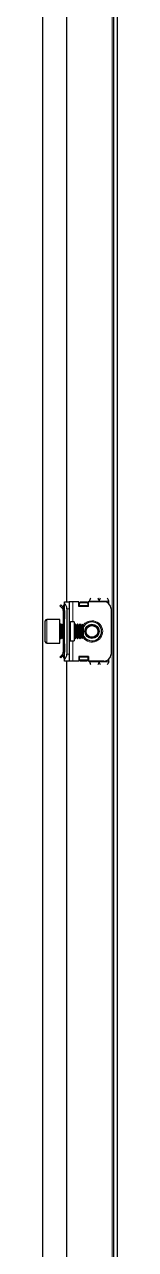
# Model space of a CAD drawing. Header units: millimetres. Extents: x -672 to 2148, y -979 to 1408.
# Drawn here: x 2117 to 2148, y 273 to 787 of the extents above; entities that cross this region are included whole.
import ezdxf

# ---------------------------------------------------------------- set-up
doc = ezdxf.new("R2010")
doc.units = ezdxf.units.MM

msp = doc.modelspace()

# ---------------------------------------------------------------- linework, layer by layer
at = {"color": 8, "linetype": 'Continuous', "lineweight": 18}
for p, q in [((2145.72, 1298.29), (2145.72, -858.51)), ((2125.82, 542.89), (2125.32, 542.89)), ((2125.82, 543.39), (2125.62, 543.59)), ((2127.82, 541.89), (2126.82, 541.89)), ((2129.32, 544.89), (2129.32, 536.39)), ((2135.57, 543.24), (2132.07, 543.24)), ((2136.32, 545.14), (2140.32, 545.14)), ((2144.32, 545.14), (2140.32, 545.14)), ((2118.42, 537.39), (2118.42, 527.39)), ((2128.32, 536.39), (2128.32, 528.39)), ((2124.07, 535.39), (2124.07, 530.77)), ((2124.07, 530.77), (2124.07, 529.39)), ((2129.32, 528.39), (2129.32, 519.89)), ((2125.82, 521.89), (2125.32, 521.89)), ((2125.82, 521.39), (2125.62, 521.18)), ((2126.82, 522.89), (2127.82, 522.89)), ((2132.07, 521.53), (2135.57, 521.53)), ((2140.32, 519.64), (2136.32, 519.64)), ((2144.32, 519.64), (2140.32, 519.64))]:
    msp.add_line(p, q, dxfattribs=at)
at = {"color": 7, "linetype": 'Continuous', "lineweight": 25}
for p, q in [((2146.32, 1300.39), (2146.32, -860.61)), ((2147.82, 1300.39), (2147.82, -860.61)), ((2116.82, -829.61), (2116.82, 1269.39)), ((2126.82, 544.89), (2126.82, 1219.89)), ((2124.26, 543.53), (2123.91, 543.17)), ((2124.88, 542.2), (2123.91, 543.17)), ((2125.24, 542.55), (2124.26, 543.53)), ((2124.88, 542.2), (2125.24, 542.55)), ((2125.32, 542.89), (2125.32, 542.49)), ((2125.32, 541.14), (2125.82, 541.14)), ((2125.32, 541.14), (2125.32, 537.64)), ((2125.62, 543.59), (2125.82, 543.8)), ((2125.82, 544.89), (2127.82, 544.89)), ((2125.82, 544.12), (2125.82, 544.89)), ((2125.82, 520.65), (2125.82, 544.12)), ((2125.82, 541.14), (2125.82, 537.64)), ((2126.82, 541.89), (2126.82, 522.89)), ((2127.82, 544.89), (2127.82, 541.89)), ((2129.32, 544.89), (2127.82, 544.89)), ((2127.82, 541.89), (2127.82, 522.89)), ((2131.82, 544.89), (2129.32, 544.89)), ((2131.82, 542.89), (2131.82, 544.89)), ((2135.82, 542.89), (2131.82, 542.89)), ((2132.07, 544.51), (2132.57, 544.86)), ((2132.57, 544.51), (2132.07, 544.16)), ((2132.07, 544.16), (2132.07, 544.51)), ((2132.07, 543.24), (2132.07, 544.16)), ((2132.07, 542.89), (2132.07, 543.24)), ((2132.57, 544.86), (2132.57, 544.51)), ((2132.57, 544.86), (2135.07, 544.86)), ((2132.57, 544.51), (2135.07, 544.51)), ((2135.07, 544.51), (2135.07, 544.86)), ((2135.07, 544.86), (2135.57, 544.51)), ((2135.57, 544.16), (2135.07, 544.51)), ((2135.57, 544.51), (2135.57, 544.16)), ((2135.57, 544.16), (2135.57, 543.24)), ((2135.57, 543.24), (2135.57, 542.89)), ((2135.62, 544.77), (2135.62, 542.89)), ((2135.82, 544.77), (2135.62, 544.77)), ((2135.82, 542.89), (2135.82, 544.89)), ((2142.32, 544.89), (2135.82, 544.89)), ((2136.32, 544.89), (2136.32, 545.14)), ((2144.32, 544.12), (2144.32, 545.14)), ((2145.32, 541.89), (2145.32, 522.89)), ((2117.82, 527.99), (2117.82, 536.79)), ((2123.82, 537.39), (2118.42, 537.39)), ((2123.82, 527.39), (2123.82, 537.39)), ((2125.82, 537.64), (2125.32, 537.64)), ((2125.32, 537.64), (2125.32, 535.39)), ((2129.82, 536.39), (2128.32, 536.39)), ((2129.82, 536.39), (2129.82, 528.39)), ((2124.43, 535.39), (2124.07, 535.39)), ((2124.82, 534.83), (2124.43, 535.39)), ((2124.43, 534.92), (2124.43, 535.39)), ((2124.43, 529.39), (2124.43, 534.92)), ((2125.21, 535.39), (2124.82, 534.83)), ((2124.82, 534.45), (2124.82, 534.83)), ((2124.82, 529.94), (2124.82, 534.45)), ((2125.43, 535.39), (2125.21, 535.39)), ((2125.21, 534.92), (2125.21, 535.39)), ((2125.21, 529.39), (2125.21, 534.92)), ((2125.82, 534.83), (2125.43, 535.39)), ((2125.43, 534.92), (2125.43, 535.39)), ((2125.43, 529.39), (2125.43, 534.92)), ((2130.21, 535.39), (2129.82, 534.83)), ((2130.43, 535.39), (2130.21, 535.39)), ((2130.21, 534.92), (2130.21, 535.39)), ((2130.21, 529.39), (2130.21, 534.92)), ((2130.82, 534.83), (2130.43, 535.39)), ((2130.43, 534.92), (2130.43, 535.39)), ((2130.43, 529.39), (2130.43, 534.92)), ((2131.21, 535.39), (2130.82, 534.83)), ((2130.82, 534.45), (2130.82, 534.83)), ((2130.82, 529.94), (2130.82, 534.45)), ((2131.43, 535.39), (2131.21, 535.39)), ((2131.21, 534.92), (2131.21, 535.39)), ((2131.21, 529.39), (2131.21, 534.92)), ((2131.82, 534.83), (2131.43, 535.39)), ((2131.43, 534.92), (2131.43, 535.39)), ((2131.43, 529.39), (2131.43, 534.92)), ((2132.21, 535.39), (2131.82, 534.83)), ((2131.82, 534.45), (2131.82, 534.83)), ((2131.82, 529.94), (2131.82, 534.45)), ((2132.43, 535.39), (2132.21, 535.39)), ((2132.21, 534.92), (2132.21, 535.39)), ((2132.21, 529.39), (2132.21, 534.92)), ((2132.82, 534.83), (2132.43, 535.39)), ((2132.43, 534.92), (2132.43, 535.39)), ((2132.43, 529.39), (2132.43, 534.92)), ((2133.21, 535.39), (2132.82, 534.83)), ((2132.82, 534.45), (2132.82, 534.83)), ((2132.82, 529.94), (2132.82, 534.45)), ((2133.27, 535.39), (2133.21, 535.39)), ((2133.21, 534.92), (2133.21, 535.39)), ((2133.21, 529.39), (2133.21, 534.92)), ((2133.82, 534.83), (2133.27, 535.39)), ((2133.27, 529.39), (2133.27, 535.39)), ((2133.82, 529.94), (2133.82, 534.83)), ((2118.42, 527.39), (2123.82, 527.39)), ((2124.07, 529.39), (2124.43, 529.39)), ((2124.43, 529.39), (2124.82, 529.94)), ((2124.82, 529.94), (2125.21, 529.39)), ((2125.21, 529.39), (2125.43, 529.39)), ((2125.32, 529.39), (2125.32, 527.14)), ((2125.32, 527.14), (2125.82, 527.14)), ((2125.32, 527.14), (2125.32, 523.64)), ((2125.43, 529.39), (2125.82, 529.94)), ((2125.82, 527.14), (2125.82, 523.64)), ((2128.32, 528.39), (2129.82, 528.39)), ((2129.82, 529.94), (2130.21, 529.39)), ((2130.21, 529.39), (2130.43, 529.39)), ((2130.43, 529.39), (2130.82, 529.94)), ((2130.82, 529.94), (2131.21, 529.39)), ((2131.21, 529.39), (2131.43, 529.39)), ((2131.43, 529.39), (2131.82, 529.94)), ((2131.82, 529.94), (2132.21, 529.39)), ((2132.21, 529.39), (2132.43, 529.39)), ((2132.43, 529.39), (2132.82, 529.94)), ((2132.82, 529.94), (2133.21, 529.39)), ((2133.21, 529.39), (2133.27, 529.39)), ((2133.27, 529.39), (2133.82, 529.94)), ((2124.88, 522.58), (2123.91, 521.6)), ((2124.26, 521.25), (2123.91, 521.6)), ((2125.24, 522.22), (2124.26, 521.25)), ((2124.88, 522.58), (2125.24, 522.22)), ((2125.32, 523.64), (2125.82, 523.64)), ((2125.32, 521.89), (2125.32, 522.35)), ((2125.82, 520.97), (2125.62, 521.18)), ((2125.82, 519.89), (2125.82, 520.65)), ((2127.82, 522.89), (2127.82, 519.89)), ((2135.82, 521.89), (2131.82, 521.89)), ((2131.82, 521.89), (2131.82, 519.89)), ((2132.07, 521.53), (2132.07, 521.89)), ((2132.07, 520.62), (2132.07, 521.53)), ((2132.07, 520.62), (2132.57, 520.27)), ((2132.07, 520.27), (2132.07, 520.62)), ((2132.57, 519.91), (2132.07, 520.27)), ((2135.07, 520.27), (2132.57, 520.27)), ((2132.57, 520.27), (2132.57, 519.91)), ((2135.07, 520.27), (2135.57, 520.62)), ((2135.07, 519.91), (2135.07, 520.27)), ((2135.57, 520.27), (2135.07, 519.91)), ((2135.57, 521.89), (2135.57, 521.53)), ((2135.57, 521.53), (2135.57, 520.62)), ((2135.57, 520.62), (2135.57, 520.27)), ((2135.62, 521.89), (2135.62, 520.01)), ((2135.82, 521.89), (2135.82, 519.89)), ((2144.32, 519.64), (2144.32, 520.65)), ((2127.82, 519.89), (2125.82, 519.89)), ((2126.82, -80.11), (2126.82, 519.89)), ((2129.32, 519.89), (2127.82, 519.89)), ((2131.82, 519.89), (2129.32, 519.89)), ((2135.07, 519.91), (2132.57, 519.91)), ((2135.62, 520.01), (2135.82, 520.01)), ((2142.32, 519.89), (2135.82, 519.89)), ((2136.32, 519.64), (2136.32, 519.89))]:
    msp.add_line(p, q, dxfattribs=at)
for radius in [3, 2.76, 2.45]:
    msp.add_circle((2137.32, 532.39), radius, dxfattribs=at)
for centre, radius, start, end in [((2126.32, 542.89), 1, 135, 180), ((2123.82, 541.89), 3, 360, 48.1897), ((2142.32, 541.89), 3, 360, 90), ((2118.42, 536.79), 0.6, 90, 180), ((2124.07, 535.64), 0.25, 180, 270), ((2128.32, 536.89), 0.5, 180, 270), ((2137.32, 532.39), 4, 270, 151.045), ((2137.32, 532.39), 4, 208.955, 270), ((2118.42, 527.99), 0.6, 180, 270), ((2124.07, 529.14), 0.25, 90, 180), ((2128.32, 527.89), 0.5, 90, 180), ((2126.32, 521.89), 1, 180, 225), ((2123.82, 522.89), 3, 311.8103, 360), ((2142.32, 522.89), 3, 270, 360)]:
    msp.add_arc(centre, radius, start, end, dxfattribs=at)
at = {"color": 8, "linetype": 'Continuous', "lineweight": 18}
for start, end in [(215.4622, 90), (90, 144.5378)]:
    msp.add_arc((2137.32, 532.39), 4.5, start, end, dxfattribs=at)
at = {"color": 7, "linetype": 'Continuous', "lineweight": 25}
for points, knots in [([(2136.32, 545.14), (2136.42, 545.38), (2136.61, 545.87), (2136.8, 546.26), (2136.89, 546.46)], [0, 0, 0, 0, 0.502065, 1, 1, 1, 1]), ([(2139.75, 546.45), (2139.83, 546.29), (2140.01, 545.95), (2140.2, 545.46), (2140.31, 545.18), (2140.32, 545.14)], [0, 0, 0, 0, 0.4154826, 0.9171518, 1, 1, 1, 1]), ([(2140.32, 545.14), (2140.42, 545.38), (2140.61, 545.87), (2140.8, 546.26), (2140.89, 546.46)], [0, 0, 0, 0, 0.502065, 1, 1, 1, 1]), ([(2143.75, 546.45), (2143.83, 546.29), (2144.01, 545.95), (2144.2, 545.46), (2144.31, 545.18), (2144.32, 545.14)], [0, 0, 0, 0, 0.415483, 0.917152, 1, 1, 1, 1]), ([(2125.32, 541.14), (2125.3, 541.33), (2125.27, 541.62), (2125.09, 541.97), (2124.95, 542.12), (2124.88, 542.2)], [0, 0, 0, 0, 0.4850424, 0.7384039, 1, 1, 1, 1]), ([(2125.82, 541.14), (2125.8, 541.38), (2125.75, 541.86), (2125.46, 542.32), (2125.26, 542.52), (2125.24, 542.55)], [0, 0, 0, 0, 0.461863, 0.923726, 1, 1, 1, 1]), ([(2124.88, 522.58), (2125, 522.73), (2125.19, 522.95), (2125.3, 523.33), (2125.32, 523.54), (2125.32, 523.64)], [0, 0, 0, 0, 0.485042, 0.738404, 1, 1, 1, 1]), ([(2125.24, 522.22), (2125.39, 522.41), (2125.7, 522.79), (2125.82, 523.32), (2125.82, 523.6), (2125.82, 523.64)], [0, 0, 0, 0, 0.4618628, 0.9237257, 1, 1, 1, 1]), ([(2136.9, 518.33), (2136.82, 518.48), (2136.64, 518.83), (2136.45, 519.32), (2136.34, 519.6), (2136.32, 519.64)], [0, 0, 0, 0, 0.415483, 0.917152, 1, 1, 1, 1]), ([(2140.32, 519.64), (2140.23, 519.39), (2140.04, 518.91), (2139.85, 518.51), (2139.75, 518.32)], [0, 0, 0, 0, 0.502065, 1, 1, 1, 1]), ([(2140.9, 518.33), (2140.82, 518.48), (2140.64, 518.83), (2140.45, 519.32), (2140.34, 519.6), (2140.32, 519.64)], [0, 0, 0, 0, 0.415483, 0.917152, 1, 1, 1, 1]), ([(2144.32, 519.64), (2144.23, 519.39), (2144.04, 518.91), (2143.85, 518.51), (2143.75, 518.32)], [0, 0, 0, 0, 0.502065, 1, 1, 1, 1])]:
    msp.add_open_spline(points, degree=3, knots=knots, dxfattribs=at)

doc.saveas('drawing.dxf')
